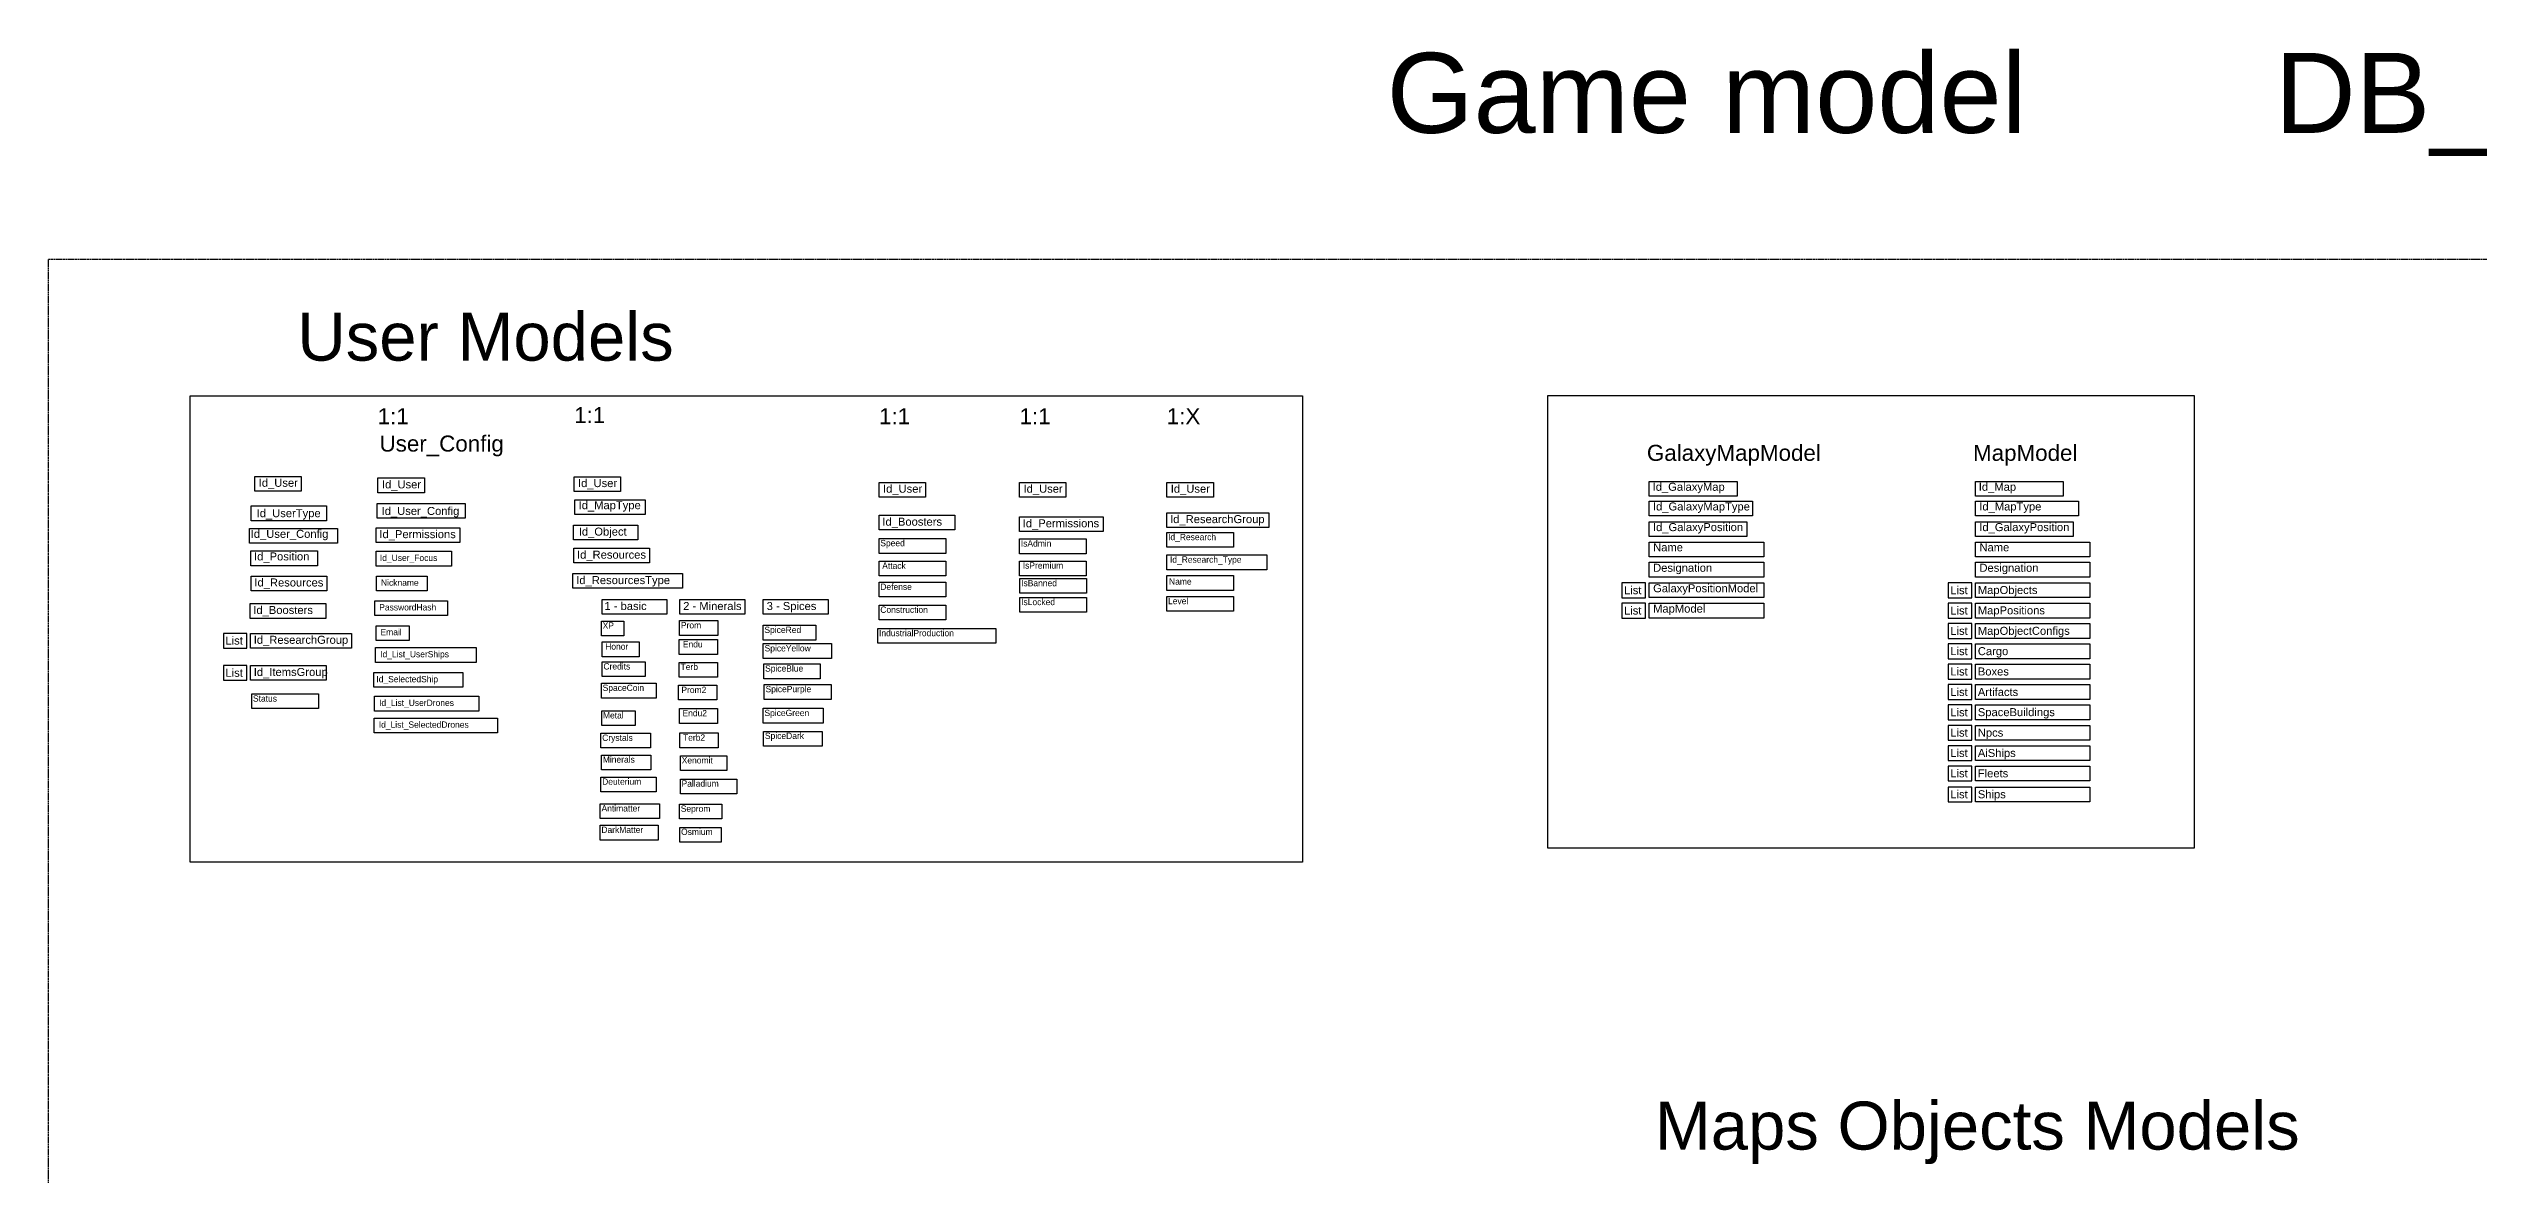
# Model space of a CAD drawing. Header units: millimetres. Extents: x 33057 to 249580, y -15894 to 47997.
# Drawn here: x 135141 to 150324, y 38404 to 45438 of the extents above; entities that cross this region are included whole.
import ezdxf

# ---------------------------------------------------------------- set-up
doc = ezdxf.new("R2010")
doc.units = ezdxf.units.MM
doc.linetypes.add('ACAD_ISO02W100', pattern=[15, 12, -3])
doc.layers.add('Obrys', color=253, linetype='Continuous', lineweight=30)
doc.layers.add('základní', color=4, linetype='Continuous')
doc.styles.add('Annotative', font='arial.ttf')
doc.styles.get("Standard").update_dxf_attribs({"font": 'arial.ttf'})

msp = doc.modelspace()

# ---------------------------------------------------------------- linework, layer by layer
at = {"layer": 'základní', "color": 114, "linetype": 'ACAD_ISO02W100', "lineweight": 30, "true_color": 0x139b48}
msp.add_lwpolyline([(135141, 44123), (160534, 44123), (160534, 28654), (135141, 28654)], close=True, dxfattribs=at)
at = {"layer": 'základní', "color": 2, "lineweight": 30}
msp.add_lwpolyline([(136025, 43269), (142976, 43269), (142976, 40354), (136025, 40354)], close=True, dxfattribs=at)
at = {"layer": 'základní', "color": 4, "lineweight": 30}
for points in [[(148550, 43269), (144508, 43269), (144508, 40444), (148550, 40444)], [(145119, 42100), (144972, 42100), (144972, 42007), (145119, 42007)], [(145119, 41973), (144972, 41973), (144972, 41880), (145119, 41880)]]:
    msp.add_lwpolyline(points, close=True, dxfattribs=at)
at = {"layer": 'základní', "color": 30, "lineweight": 30, "true_color": 0xf8991e}
for points in [[(136429, 42765), (136719, 42765), (136719, 42672), (136429, 42672)], [(140330, 42523), (140803, 42523), (140803, 42431), (140330, 42431)], [(141208, 42512), (141730, 42512), (141730, 42420), (141208, 42420)], [(142128, 42538), (142765, 42538), (142765, 42446), (142128, 42446)], [(138423, 42317), (138896, 42317), (138896, 42225), (138423, 42225)]]:
    msp.add_lwpolyline(points, close=True, dxfattribs=at)
at = {"layer": 'základní', "color": 52, "lineweight": 30, "true_color": 0xc8c92d}
for points in [[(137199, 42755), (137490, 42755), (137490, 42663), (137199, 42663)], [(138425, 42763), (138715, 42763), (138715, 42670), (138425, 42670)], [(140330, 42727), (140621, 42727), (140621, 42635), (140330, 42635)], [(141208, 42727), (141498, 42727), (141498, 42635), (141208, 42635)], [(142128, 42727), (142419, 42727), (142419, 42635), (142128, 42635)], [(136407, 42580), (136878, 42580), (136878, 42487), (136407, 42487)]]:
    msp.add_lwpolyline(points, close=True, dxfattribs=at)
at = {"layer": 'základní', "color": 31, "lineweight": 30, "true_color": 0xfecc66}
for points in [[(145142, 42733), (145692, 42733), (145692, 42641), (145142, 42641)], [(147181, 42733), (147730, 42733), (147730, 42641), (147181, 42641)]]:
    msp.add_lwpolyline(points, close=True, dxfattribs=at)
at = {"layer": 'základní', "color": 215, "lineweight": 30, "true_color": 0xa953a0}
for points in [[(137194, 42595), (137744, 42595), (137744, 42503), (137194, 42503)], [(145142, 42355), (145858, 42355), (145858, 42263), (145142, 42263)], [(145142, 42228), (145858, 42228), (145858, 42136), (145142, 42136)], [(147181, 42355), (147896, 42355), (147896, 42263), (147181, 42263)], [(147181, 42228), (147896, 42228), (147896, 42136), (147181, 42136)]]:
    msp.add_lwpolyline(points, close=True, dxfattribs=at)
at = {"layer": 'základní', "color": 252, "lineweight": 30, "true_color": 0x939598}
for points in [[(138429, 42619), (138869, 42619), (138869, 42527), (138429, 42527)], [(138421, 42461), (138822, 42461), (138822, 42369), (138421, 42369)]]:
    msp.add_lwpolyline(points, close=True, dxfattribs=at)
at = {"layer": 'základní', "lineweight": 30}
for points in [[(145142, 42610), (145787, 42610), (145787, 42518), (145142, 42518)], [(147181, 42610), (147825, 42610), (147825, 42518), (147181, 42518)], [(136396, 42439), (136947, 42439), (136947, 42347), (136396, 42347)], [(137188, 42444), (137710, 42444), (137710, 42352), (137188, 42352)], [(140330, 42376), (140747, 42376), (140747, 42284), (140330, 42284)], [(141208, 42374), (141625, 42374), (141625, 42282), (141208, 42282)], [(142128, 42415), (142545, 42415), (142545, 42323), (142128, 42323)], [(145142, 42481), (145753, 42481), (145753, 42389), (145142, 42389)], [(147181, 42481), (147792, 42481), (147792, 42389), (147181, 42389)], [(136405, 42299), (136822, 42299), (136822, 42206), (136405, 42206)], [(137187, 42297), (137659, 42297), (137659, 42204), (137187, 42204)], [(140330, 42235), (140747, 42235), (140747, 42143), (140330, 42143)], [(141208, 42236), (141625, 42236), (141625, 42144), (141208, 42144)], [(142128, 42274), (142753, 42274), (142753, 42182), (142128, 42182)], [(136407, 42142), (136880, 42142), (136880, 42050), (136407, 42050)], [(137189, 42142), (137507, 42142), (137507, 42050), (137189, 42050)], [(138417, 42158), (139103, 42158), (139103, 42066), (138417, 42066)], [(140330, 42104), (140747, 42104), (140747, 42012), (140330, 42012)], [(141210, 42127), (141627, 42127), (141627, 42035), (141210, 42035)], [(142128, 42145), (142545, 42145), (142545, 42053), (142128, 42053)], [(147158, 42100), (147011, 42100), (147011, 42007), (147158, 42007)], [(136400, 41970), (136873, 41970), (136873, 41878), (136400, 41878)], [(137179, 41987), (137633, 41987), (137633, 41895), (137179, 41895)], [(138600, 41996), (139005, 41996), (139005, 41904), (138600, 41904)], [(139086, 41996), (139491, 41996), (139491, 41904), (139086, 41904)], [(139607, 41996), (140012, 41996), (140012, 41904), (139607, 41904)], [(140330, 41961), (140747, 41961), (140747, 41869), (140330, 41869)], [(141210, 42008), (141627, 42008), (141627, 41916), (141210, 41916)], [(142128, 42014), (142545, 42014), (142545, 41922), (142128, 41922)], [(147158, 41973), (147011, 41973), (147011, 41880), (147158, 41880)], [(136380, 41784), (136233, 41784), (136233, 41691), (136380, 41691)], [(136403, 41784), (137034, 41784), (137034, 41692), (136403, 41692)], [(137187, 41832), (137395, 41832), (137395, 41740), (137187, 41740)], [(138595, 41861), (138735, 41861), (138735, 41769), (138595, 41769)], [(140323, 41814), (141060, 41814), (141060, 41722), (140323, 41722)], [(147158, 41845), (147011, 41845), (147011, 41752), (147158, 41752)], [(137184, 41695), (137812, 41695), (137812, 41603), (137184, 41603)], [(138599, 41731), (138832, 41731), (138832, 41638), (138599, 41638)], [(138600, 41606), (138868, 41606), (138868, 41514), (138600, 41514)], [(147158, 41718), (147011, 41718), (147011, 41625), (147158, 41625)], [(136380, 41584), (136233, 41584), (136233, 41491), (136380, 41491)], [(136403, 41584), (136876, 41584), (136876, 41492), (136403, 41492)], [(137173, 41540), (137730, 41540), (137730, 41448), (137173, 41448)], [(138596, 41473), (138938, 41473), (138938, 41380), (138596, 41380)], [(147158, 41591), (147011, 41591), (147011, 41498), (147158, 41498)], [(147158, 41464), (147011, 41464), (147011, 41371), (147158, 41371)], [(136411, 41406), (136827, 41406), (136827, 41314), (136411, 41314)], [(137177, 41391), (137829, 41391), (137829, 41299), (137177, 41299)], [(138597, 41300), (138806, 41300), (138806, 41208), (138597, 41208)], [(147158, 41337), (147011, 41337), (147011, 41244), (147158, 41244)], [(137175, 41254), (137946, 41254), (137946, 41162), (137175, 41162)], [(138592, 41161), (138903, 41161), (138903, 41069), (138592, 41069)], [(147158, 41209), (147011, 41209), (147011, 41117), (147158, 41117)], [(138596, 41024), (138904, 41024), (138904, 40932), (138596, 40932)], [(147158, 41082), (147011, 41082), (147011, 40989), (147158, 40989)], [(138592, 40886), (138938, 40886), (138938, 40794), (138592, 40794)], [(147158, 40955), (147011, 40955), (147011, 40862), (147158, 40862)], [(138588, 40719), (138958, 40719), (138958, 40627), (138588, 40627)], [(147158, 40824), (147011, 40824), (147011, 40731), (147158, 40731)], [(138587, 40585), (138949, 40585), (138949, 40493), (138587, 40493)]]:
    msp.add_lwpolyline(points, close=True, dxfattribs=at)
at = {"layer": 'základní', "color": 8, "lineweight": 30}
for points in [[(145142, 42100), (145858, 42100), (145858, 42008), (145142, 42008)], [(147181, 42100), (147896, 42100), (147896, 42008), (147181, 42008)], [(145142, 41973), (145858, 41973), (145858, 41880), (145142, 41880)], [(147181, 41973), (147896, 41973), (147896, 41880), (147181, 41880)], [(147181, 41845), (147896, 41845), (147896, 41753), (147181, 41753)], [(147181, 41718), (147896, 41718), (147896, 41626), (147181, 41626)], [(147181, 41591), (147896, 41591), (147896, 41499), (147181, 41499)], [(147181, 41464), (147896, 41464), (147896, 41372), (147181, 41372)], [(147181, 41337), (147896, 41337), (147896, 41245), (147181, 41245)], [(147181, 41209), (147896, 41209), (147896, 41117), (147181, 41117)], [(147181, 41082), (147896, 41082), (147896, 40990), (147181, 40990)], [(147181, 40955), (147896, 40955), (147896, 40863), (147181, 40863)], [(147181, 40824), (147896, 40824), (147896, 40732), (147181, 40732)]]:
    msp.add_lwpolyline(points, close=True, dxfattribs=at)
at = {"layer": 'základní', "color": 9, "lineweight": 30, "true_color": 0xafd9aa}
for points in [[(139084, 41864), (139322, 41864), (139322, 41771), (139084, 41771)], [(139082, 41745), (139320, 41745), (139320, 41653), (139082, 41653)], [(139082, 41603), (139320, 41603), (139320, 41511), (139082, 41511)], [(139078, 41460), (139316, 41460), (139316, 41368), (139078, 41368)], [(139083, 41314), (139321, 41314), (139321, 41222), (139083, 41222)], [(139085, 41162), (139324, 41162), (139324, 41069), (139085, 41069)], [(139089, 41020), (139378, 41020), (139378, 40928), (139089, 40928)], [(139089, 40874), (139442, 40874), (139442, 40782), (139089, 40782)], [(139083, 40718), (139347, 40718), (139347, 40626), (139083, 40626)], [(139085, 40572), (139344, 40572), (139344, 40480), (139085, 40480)]]:
    msp.add_lwpolyline(points, close=True, dxfattribs=at)
at = {"layer": 'základní', "color": 143, "lineweight": 30, "true_color": 0x7aafdf}
for points in [[(139607, 41835), (139936, 41835), (139936, 41742), (139607, 41742)], [(139607, 41720), (140033, 41720), (140033, 41628), (139607, 41628)], [(139610, 41593), (139962, 41593), (139962, 41501), (139610, 41501)], [(139613, 41464), (140030, 41464), (140030, 41372), (139613, 41372)], [(139606, 41316), (139980, 41316), (139980, 41223), (139606, 41223)], [(139609, 41172), (139975, 41172), (139975, 41080), (139609, 41080)]]:
    msp.add_lwpolyline(points, close=True, dxfattribs=at)

# ---------------------------------------------------------------- texts
at = {"insert": (147024, 42079), "char_height": 50, "attachment_point": 1, "style": 'Annotative'}
msp.add_mtext_dynamic_manual_height_columns('List', width=129.42, gutter_width=12.5, heights=[80.7], dxfattribs=at)
at = {"layer": 'Obrys', "color": 114, "true_color": 0x139b48, "attachment_point": 1}
for s, width, heights, insert, char_height in [('Game model        DB_Model', 8849.85, [1686], (143502, 45411), 500), ('User Models', 4460.52, [639], (136695, 43788), 300), ('GalaxyMapModel', 273.84, [86], (145128, 42962), 100), ('MapModel', 273.84, [86], (147166, 42962), 100), ('Id_GalaxyMap', 383.88, [80.7], (145164, 42725), 50), ('Id_Map', 383.88, [80.7], (147202, 42725), 50), ('Id_GalaxyMapType', 383.88, [80.7], (145166, 42602), 50), ('Id_MapType', 383.88, [80.7], (147205, 42602), 50), ('{\\fCascadia Mono|b0|i0|c238|p49;\\H0.79167x;\\C96;\\c32768;Speed}', 383.88, [80.7], (140338, 42368), 50), ('{\\fCascadia Mono|b0|i0|c238|p49;\\H0.79167x;\\C96;\\c32768;IsAdmin}', 383.88, [80.7], (141216, 42366), 50), ('{\\fCascadia Mono|b0|i0|c238|p49;\\H0.79167x;\\C96;\\c32768;Id_Research}', 383.88, [80.7], (142136, 42406), 50), ('Id_GalaxyPosition', 383.88, [80.7], (145166, 42473), 50), ('Id_GalaxyPosition', 383.88, [80.7], (147205, 42473), 50), ('{\\fCascadia Mono|b0|i0|c238|p49;\\H0.79167x;\\C96;\\c32768;Nickname}', 383.88, [80.7], (137218, 42121), 50), ('{\\fCascadia Mono|b0|i0|c238|p49;\\H0.79167x;\\C96;\\c32768;PasswordHash}', 383.88, [80.7], (137207, 41967), 50), ('{\\fCascadia Mono|b0|i0|c238|p49;\\H0.79167x;\\C96;\\c32768;Construction}', 383.88, [80.7], (140338, 41952), 50), ('{\\fCascadia Mono|b0|i0|c238|p49;\\H0.79167x;\\C96;\\c32768;IsLocked}', 383.88, [80.7], (141218, 42000), 50), ('{\\fCascadia Mono|b0|i0|c238|p49;\\H0.79167x;\\C96;\\c32768;Level}', 383.88, [80.7], (142136, 42006), 50), ('{\\fCascadia Mono|b0|i0|c238|p49;\\H0.79167x;\\C96;\\c32768;Email}', 383.88, [80.7], (137215, 41812), 50), ('{\\fCascadia Mono|b0|i0|c238|p49;\\H0.79167x;\\C96;\\c32768;XP}', 383.88, [80.7], (138603, 41853), 50), ('{\\fCascadia Mono|b0|i0|c238|p49;\\H0.79167x;\\C96;\\c32768;Prom}', 383.88, [80.7], (139092, 41855), 50), ('{\\fCascadia Mono|b0|i0|c238|p49;\\H0.79167x;\\C96;\\c32768;SpiceRed}', 383.88, [80.7], (139614, 41826), 50), ('{\\fCascadia Mono|b0|i0|c238|p49;\\H0.79167x;\\C96;\\c32768;IndustrialProduction}', 383.88, [80.7], (140330, 41806), 50), ('{\\fCascadia Mono|b0|i0|c238|p49;\\H0.79167x;\\C96;\\c32768;Id_List_UserShips}', 383.88, [80.7], (137213, 41674), 50), ('{\\fCascadia Mono|b0|i0|c238|p49;\\H0.79167x;\\C96;\\c32768;Endu}', 383.88, [80.7], (139104, 41736), 50), ('{\\fCascadia Mono|b0|i0|c238|p49;\\H0.79167x;\\C96;\\c32768;SpiceYellow}', 383.88, [80.7], (139615, 41711), 50), ('{\\fCascadia Mono|b0|i0|c238|p49;\\H0.79167x;\\C96;\\c32768;Id_SelectedShip}', 383.88, [80.7], (137189, 41518), 50), ('{\\fCascadia Mono|b0|i0|c238|p49;\\H0.79167x;\\C96;\\c32768;SpaceCoin}', 383.88, [80.7], (138603, 41464), 50), ('{\\fCascadia Mono|b0|i0|c238|p49;\\H0.79167x;\\C96;\\c32768;Terb}', 383.88, [80.7], (139090, 41595), 50), ('{\\fCascadia Mono|b0|i0|c238|p49;\\H0.79167x;\\C96;\\c32768;Prom2}', 383.88, [80.7], (139095, 41451), 50), ('{\\fCascadia Mono|b0|i0|c238|p49;\\H0.79167x;\\C96;\\c32768;SpiceBlue}', 383.88, [80.7], (139618, 41585), 50), ('{\\fCascadia Mono|b0|i0|c238|p49;\\H0.79167x;\\C96;\\c32768;SpicePurple}', 383.88, [80.7], (139621, 41456), 50), ('{\\fCascadia Mono|b0|i0|c238|p49;\\H0.79167x;\\C96;\\c32768;Id_List_UserDrones}', 383.88, [80.7], (137206, 41370), 50), ('{\\fCascadia Mono|b0|i0|c238|p49;\\H0.79167x;\\C96;\\c32768;Endu2}', 383.88, [80.7], (139102, 41306), 50), ('{\\fCascadia Mono|b0|i0|c238|p49;\\H0.79167x;\\C96;\\c32768;SpiceGreen}', 383.88, [80.7], (139614, 41307), 50), ('{\\fCascadia Mono|b0|i0|c238|p49;\\H0.79167x;\\C96;\\c32768;Id_List_SelectedDrones}', 383.88, [80.7], (137204, 41234), 50), ('{\\fCascadia Mono|b0|i0|c238|p49;\\H0.79167x;\\C96;\\c32768;Crystals}', 383.88, [80.7], (138600, 41152), 50), ('{\\fCascadia Mono|b0|i0|c238|p49;\\H0.79167x;\\C96;\\c32768;Metal}', 383.88, [80.7], (138605, 41292), 50), ('{\\fCascadia Mono|b0|i0|c238|p49;\\H0.79167x;\\C96;\\c32768;Terb2}', 383.88, [80.7], (139105, 41153), 50), ('{\\fCascadia Mono|b0|i0|c238|p49;\\H0.79167x;\\C96;\\c32768;SpiceDark}', 383.88, [80.7], (139617, 41164), 50), ('{\\fCascadia Mono|b0|i0|c238|p49;\\H0.79167x;\\C96;\\c32768;Minerals}', 383.88, [80.7], (138604, 41016), 50), ('{\\fCascadia Mono|b0|i0|c238|p49;\\H0.79167x;\\C96;\\c32768;Xenomit}', 383.88, [80.7], (139097, 41011), 50), ('{\\fCascadia Mono|b0|i0|c238|p49;\\H0.79167x;\\C96;\\c32768;Deuterium}', 383.88, [80.7], (138600, 40878), 50), ('{\\fCascadia Mono|b0|i0|c238|p49;\\H0.79167x;\\C96;\\c32768;Palladium}', 383.88, [80.7], (139096, 40866), 50), ('{\\fCascadia Mono|b0|i0|c238|p49;\\H0.79167x;\\C96;\\c32768;Antimatter}', 383.88, [80.7], (138596, 40711), 50), ('{\\fCascadia Mono|b0|i0|c238|p49;\\H0.79167x;\\C96;\\c32768;Seprom}', 383.88, [80.7], (139091, 40709), 50), ('{\\fCascadia Mono|b0|i0|c238|p49;\\H0.79167x;\\C96;\\c32768;DarkMatter}', 383.88, [80.7], (138595, 40577), 50), ('{\\fCascadia Mono|b0|i0|c238|p49;\\H0.79167x;\\C96;\\c32768;Osmium}', 383.88, [80.7], (139093, 40564), 50), ('Maps Objects Models', 4460.52, [639], (145178, 38859), 300)]:
    msp.add_mtext_dynamic_manual_height_columns(s, width=width, gutter_width=12.5, heights=heights, dxfattribs=dict(at, insert=insert, char_height=char_height))
at = {"layer": 'Obrys', "color": 252, "true_color": 0x939598, "attachment_point": 1}
for s, width, heights, insert, char_height in [('1:1', 255.44, [81.4], (137197, 43191), 100), ('1:1', 255.44, [81.4], (138425, 43198), 100), ('1:1', 255.44, [81.4], (140330, 43191), 100), ('1:1', 255.44, [81.4], (141208, 43191), 100), ('1:X', 255.44, [81.4], (142128, 43191), 100), ('Id_MapType', 383.88, [80.7], (138453, 42610), 50), ('Id_Object', 383.88, [80.7], (138454, 42445), 50)]:
    msp.add_mtext_dynamic_manual_height_columns(s, width=width, gutter_width=12.5, heights=heights, dxfattribs=dict(at, insert=insert, char_height=char_height))
at = {"layer": 'Obrys', "color": 215, "true_color": 0xa953a0, "attachment_point": 1}
for s, insert, char_height in [('User_Config', (137209, 43020), 100), ('Id_User_Config', (137222, 42574), 50), ('Id_User_Config', (136404, 42431), 50), ('Name', (145167, 42347), 50), ('Designation', (145167, 42219), 50), ('Name', (147206, 42347), 50), ('Designation', (147206, 42219), 50)]:
    msp.add_mtext_dynamic_manual_height_columns(s, width=383.88, gutter_width=12.5, heights=[80.7], dxfattribs=dict(at, insert=insert, char_height=char_height))
at = {"layer": 'Obrys', "color": 52, "true_color": 0xc8c92d, "char_height": 50, "attachment_point": 1}
for s, insert in [('Id_User', (136454, 42750)), ('Id_User', (137224, 42740)), ('Id_User', (138449, 42748)), ('Id_User', (140355, 42713)), ('Id_User', (141233, 42713)), ('Id_User', (142153, 42713)), ('Id_UserType', (136441, 42560))]:
    msp.add_mtext_dynamic_manual_height_columns(s, width=383.88, gutter_width=12.5, heights=[80.7], dxfattribs=dict(at, insert=insert))
at = {"layer": 'Obrys', "color": 31, "true_color": 0xfecc66, "char_height": 50, "attachment_point": 1}
for s, insert in [('Id_ResearchGroup', (142149, 42523)), ('Id_Permissions', (137208, 42429)), ('Id_Boosters', (140351, 42507)), ('Id_Permissions', (141228, 42497)), ('Id_Resources', (138443, 42301)), ('Id_Resources', (136427, 42127)), ('Id_ResourcesType', (138438, 42142)), ('Id_Boosters', (136420, 41955)), ('1 - basic', (138614, 41980)), ('2 - Minerals', (139106, 41980)), ('3 - Spices', (139628, 41980)), ('Id_ResearchGroup', (136423, 41769)), ('Id_ItemsGroup', (136423, 41568))]:
    msp.add_mtext_dynamic_manual_height_columns(s, width=383.88, gutter_width=12.5, heights=[80.7], dxfattribs=dict(at, insert=insert))
at = {"layer": 'Obrys', "color": 85, "true_color": 0x58ba48, "insert": (136425, 42290), "char_height": 50, "attachment_point": 1}
msp.add_mtext_dynamic_manual_height_columns('Id_Position', width=383.88, gutter_width=12.5, heights=[80.7], dxfattribs=at)
at = {"layer": 'Obrys', "color": 30, "true_color": 0xf8991e, "char_height": 50, "attachment_point": 1}
for s, insert in [('{\\fCascadia Mono|b0|i0|c238|p49;\\H0.79167x;\\C96;\\c32768;Id_User_Focus}', (137211, 42276)), ('{\\fCascadia Mono|b0|i0|c238|p49;\\H0.79167x;\\C96;\\c32768;Attack}', (140350, 42227)), ('{\\fCascadia Mono|b0|i0|c238|p49;\\H0.79167x;\\C96;\\c32768;IsPremium}', (141228, 42228)), ('{\\fCascadia Mono|b0|i0|c238|p49;\\H0.79167x;\\C96;\\c32768;Id_Research_Type}', (142148, 42265)), ('{\\fCascadia Mono|b0|i0|c238|p49;\\H0.79167x;\\C96;\\c32768;Defense}', (140338, 42095)), ('{\\fCascadia Mono|b0|i0|c238|p49;\\H0.79167x;\\C96;\\c32768;IsBanned}', (141218, 42118)), ('{\\fCascadia Mono|b0|i0|c238|p49;\\H0.79167x;\\C96;\\c32768;Name}', (142142, 42128)), ('{\\fCascadia Mono|b0|i0|c238|p49;\\H0.79167x;\\C96;\\c32768;Honor}', (138619, 41722)), ('{\\fCascadia Mono|b0|i0|c238|p49;\\H0.79167x;\\C96;\\c32768;Credits}', (138608, 41598)), ('{\\fCascadia Mono|b0|i0|c238|p49;\\H0.79167x;\\C96;\\c32768;Status}', (136418, 41397))]:
    msp.add_mtext_dynamic_manual_height_columns(s, width=383.88, gutter_width=12.5, heights=[80.7], dxfattribs=dict(at, insert=insert))
at = {"layer": 'Obrys', "color": 4, "char_height": 50, "attachment_point": 1}
for insert in [(144985, 42079), (144985, 41952)]:
    msp.add_mtext_dynamic_manual_height_columns('List', width=129.42, gutter_width=12.5, heights=[80.7], dxfattribs=dict(at, insert=insert))
at = {"layer": 'Obrys', "color": 8, "char_height": 50, "attachment_point": 1}
for s, insert in [('GalaxyPositionModel', (145167, 42091)), ('MapModel', (145167, 41964))]:
    msp.add_mtext_dynamic_manual_height_columns(s, width=383.88, gutter_width=12.5, heights=[80.7], dxfattribs=dict(at, insert=insert))
at = {"layer": 'Obrys', "char_height": 50, "attachment_point": 1}
for s, width, insert in [('MapObjects', 383.88, (147196, 42080)), ('List', 129.42, (147024, 41952)), ('MapPositions', 383.88, (147196, 41953)), ('List', 129.42, (136246, 41764)), ('List', 129.42, (147024, 41825)), ('MapObjectConfigs', 383.88, (147196, 41825)), ('List', 129.42, (147024, 41698)), ('Cargo', 383.88, (147196, 41698)), ('List', 129.42, (136246, 41563)), ('List', 129.42, (147024, 41571)), ('Boxes', 383.88, (147196, 41571)), ('List', 129.42, (147024, 41443)), ('List', 129.42, (147024, 41316)), ('Artifacts', 383.88, (147196, 41443)), ('SpaceBuildings', 383.88, (147196, 41317)), ('List', 129.42, (147024, 41189)), ('Npcs', 383.88, (147196, 41189)), ('List', 129.42, (147024, 41062)), ('AiShips', 383.88, (147196, 41062)), ('List', 129.42, (147024, 40935)), ('Fleets', 383.88, (147196, 40935)), ('List', 129.42, (147024, 40804)), ('Ships', 383.88, (147196, 40804))]:
    msp.add_mtext_dynamic_manual_height_columns(s, width=width, gutter_width=12.5, heights=[80.7], dxfattribs=dict(at, insert=insert))

doc.saveas('drawing.dxf')
